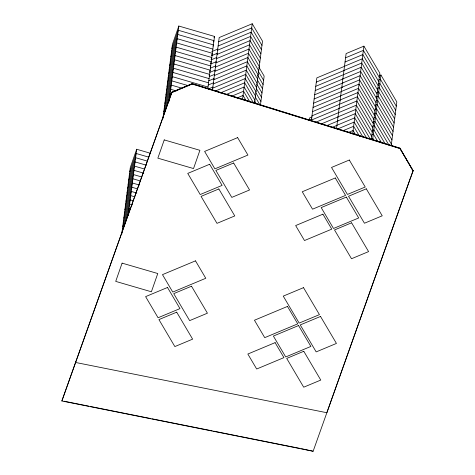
<?xml version="1.0" encoding="UTF-8"?>
<svg xmlns="http://www.w3.org/2000/svg" width="475" height="475" viewBox="0 0 475 475"><rect width="100%" height="100%" fill="white"/><g stroke="black" fill="none" stroke-linecap="round" stroke-linejoin="round"><path stroke-width="0.71" d="M413.143 170.46L313.132 451.25L61.857 400.983L171.956 92.12L192.232 83.6L399.873 148.093L413.084 170.893L399.873 148.093M75.662 362.033L75.602 362.467L326.859 412.728L410.584 177.644M121.748 234.288L130.304 167.509L136.687 149.257L150.676 153.336M128.22 215.335L136.687 149.257M162.895 118.798L172.443 44.288L178.826 26.036L214.498 36.432L207.83 88.451M169.189 101.252L178.826 26.036M61.857 400.983L171.956 92.12M171.902 92.56L192.179 84.033L192.232 83.6M212.444 90.268L219.201 37.549L252.225 23.75L262.509 41.177L254.582 103.033M242.499 99.667L252.225 23.75M260.466 104.916L264.153 76.095L258.97 67.308M336.484 128.79L346.115 53.58L363.897 46.146L379.816 73.126L371.355 139.205M352.64 134.015L363.897 46.146M313.132 451.25L301.536 448.709M372.608 139.62L380.891 74.949L379.525 75.519M391.234 145.51L396.815 101.929L380.891 74.949M171.902 48.503L178.285 30.258L213.958 40.648L213.483 42.002M129.764 171.73L136.147 153.478L148.734 157.148M171.362 52.725L177.745 34.473L213.417 44.87L212.942 46.218M129.224 175.946L135.607 157.694L147.493 161.162M170.822 56.941L177.205 38.689L212.877 49.085M128.683 180.162L135.066 161.91L146.252 165.175M170.282 61.156L176.664 42.91L212.337 53.301L211.624 55.332M128.143 184.383L134.526 166.131L144.317 168.981M169.741 65.378L176.124 47.126L211.797 57.522L211.084 59.547M127.603 188.599L133.986 170.347L143.777 173.203M169.201 69.593L175.584 51.342L211.256 61.738M168.661 73.809L175.043 55.563L210.716 65.954L210.241 67.308M127.062 192.814L133.445 174.562L141.835 177.009M168.12 78.031L174.503 59.779L210.176 70.175L209.701 71.523M126.522 197.036L132.905 178.784L140.594 181.023M125.982 201.252L132.365 183L139.359 185.036M167.58 82.246L173.963 63.994L209.635 74.391L209.16 75.745M125.442 205.467L131.824 187.215L137.417 188.848M167.04 86.462L173.422 68.216L209.095 78.607M124.901 209.689L131.284 191.437L136.877 193.064M166.499 90.683L172.882 72.432L208.555 82.828M124.361 213.904L130.744 195.652L134.936 196.876M165.959 94.899L172.342 76.647L208.014 87.044M123.821 218.12L130.203 199.868L133 200.688M165.419 99.115L171.802 80.869L188.587 85.761M123.28 222.342L129.663 204.09L132.46 204.903M164.878 103.336L171.261 85.084L181.753 88.142M122.74 226.557L129.123 208.305L130.518 208.715M164.338 107.552L170.721 89.3L176.314 90.933M122.2 230.773L128.583 212.521M163.798 111.768L170.181 93.522L171.576 93.925M163.257 115.989L169.64 97.737M214.023 37.786L214.498 36.432M210.544 63.769L211.019 62.415M410.531 178.078L413.113 170.673L399.843 148.313L192.203 83.82L171.926 92.34M218.66 41.77L251.685 27.966L261.968 45.392M218.12 45.986L251.144 32.187L261.428 49.608M211.773 51.597L217.93 49.026M217.58 50.202L250.604 36.403L260.888 53.829M211.915 55.533L217.39 53.242M217.039 54.423L250.064 40.618L260.348 58.045M211.375 59.749L216.849 57.463M216.499 58.639L249.523 44.84L259.807 62.261M210.835 63.965L216.309 61.679M215.959 62.854L248.983 49.056L259.267 66.482M210.294 68.186L215.769 65.894M215.418 67.076L248.443 53.271L258.727 70.698M209.754 72.402L215.228 70.116M214.878 71.292L247.902 57.493L258.186 74.919M209.214 76.617L214.688 74.332M214.338 75.507L247.362 61.708L257.646 79.135M208.673 80.839L214.148 78.547M213.797 79.729L246.822 65.924L257.106 83.351M208.133 85.055L213.607 82.769M213.257 83.944L246.282 70.146L256.565 87.572M208.276 88.985L213.067 86.984M212.717 88.16L245.741 74.361L256.025 91.788M215.543 90.968L245.201 78.577L255.485 96.003M220.394 92.934L244.661 82.798L254.944 100.225M226.599 94.335L244.12 87.014L253.3 102.57M231.45 96.3L243.58 91.23L249.826 101.81M236.972 97.987L243.04 95.451L245.979 100.427M345.574 57.796L363.357 50.368L379.276 77.348M345.034 62.011L362.817 54.583L378.735 81.563M344.494 66.233L362.277 58.799L378.195 85.779M344.476 66.34L316.843 77.882L311.44 120.062L339.073 108.514M343.953 70.448L361.736 63.021L377.655 90.001M316.303 82.104L343.936 70.555M315.762 86.319L361.196 67.236L377.114 94.216M342.873 78.886L360.656 71.452L376.574 98.432M315.222 90.535L342.855 78.992M342.332 83.101L360.115 75.673L376.034 102.653M314.682 94.757L342.992 82.923M341.792 87.317L359.575 79.889L375.493 106.869M314.141 98.972L342.451 87.145M341.252 91.538L359.035 84.105L374.953 111.085M313.601 103.188L341.234 91.645M378.985 79.741L380.35 79.171L396.275 106.151M340.712 95.754L358.494 88.326L374.413 115.306M313.061 107.409L340.694 95.861M340.171 99.97L357.954 92.542L373.872 119.522M378.444 83.956L379.81 83.386L395.734 110.366M312.52 111.625L340.153 100.077M339.631 104.191L357.414 96.758L373.332 123.737M377.221 88.463L379.27 87.602L395.194 114.582M311.98 115.841L339.613 104.298M312.158 116.874L309.433 118.014L309.16 120.122L311.885 118.982M339.091 108.407L356.873 100.979L372.792 127.959M376.681 92.678L378.729 91.823L394.654 118.803M376.141 96.894L378.189 96.039L394.113 123.019M315.62 122.307L356.333 105.195L372.252 132.175M338.01 116.844L355.793 109.41L371.711 136.39M376.283 100.825L377.649 100.255L393.573 127.235M321.147 123.987L338.669 116.666M337.47 121.06L355.253 113.632L370.061 138.73M375.743 105.046L377.108 104.476L393.033 131.456M326.669 125.673L338.129 120.882M336.929 125.275L354.712 117.847L366.558 137.928M375.202 109.262L376.568 108.692L392.492 135.672M331.52 127.638L336.912 125.382M337.761 128.921L354.172 122.063L363.054 137.127M374.662 113.483L376.028 112.907L391.952 139.887M374.122 117.699L375.488 117.129L391.412 144.109M342.689 130.857L353.632 126.285L359.557 136.325M348.988 132.216L353.091 130.5L355.68 134.894M372.899 122.2L374.947 121.345L389.019 145.19M372.358 126.421L374.407 125.56L385.148 143.759M372.501 130.352L373.867 129.782L381.645 142.957M371.961 134.567L373.326 133.998L377.773 141.526M371.42 138.789L372.786 138.213L373.902 140.095M64.066 401.203L88.754 406.143M90.208 406.434L124.343 413.262M125.792 413.553L150.486 418.493M151.935 418.784L212.212 430.837M213.667 431.128L238.355 436.068M239.81 436.359L300.087 448.418M192.179 84.033L399.819 148.532M258.062 70.9L263.613 80.311M257.521 75.115L263.073 84.526M257.349 79.96L262.533 88.748M256.809 84.182L261.992 92.963M256.268 88.397L261.452 97.179M255.728 92.613L260.912 101.401M255.188 96.835L260.003 104.987M254.648 101.05L256.132 103.562M164.237 139.911L157.854 158.163L193.527 168.56L199.91 150.308L164.237 139.911M122.099 263.132L115.716 281.384L151.388 291.781L157.771 273.529L122.099 263.132M237.637 137.625L204.612 151.424L214.896 168.851L247.92 155.052L237.637 137.625M209.641 164.261L187.744 173.411L200.213 194.536L222.11 185.387L209.641 164.261M233.647 162.99L215.864 170.418L231.788 197.398L249.565 189.97L233.647 162.99M218.844 188.949L201.067 196.377L216.992 223.357L234.769 215.929L218.844 188.949M349.309 160.022L331.526 167.455L347.451 194.435L365.228 187.007L349.309 160.022M335.285 177.959L302.254 191.757L312.538 209.184L345.568 195.385L335.285 177.959M346.364 197.078L321.195 207.593L333.521 228.481L358.69 217.966L346.364 197.078M366.302 188.824L348.525 196.258L364.45 223.238L382.227 215.804L366.302 188.824M195.498 260.846L162.474 274.645L172.757 292.072L205.782 278.273L195.498 260.846M322.917 214.172L295.652 225.566L304.493 240.54L331.758 229.146L322.917 214.172M167.503 287.482L145.605 296.632L158.074 317.757L179.972 308.608L167.503 287.482M191.508 286.211L173.725 293.639L189.65 320.619L207.427 313.191L191.508 286.211M351.595 222.811L334.519 229.947L351.512 258.738L368.588 251.602L351.595 222.811M176.706 312.17L158.929 319.598L174.853 346.578L192.63 339.15L176.706 312.17M303.513 287.654L283.254 296.121L299.173 323.101L319.438 314.634L303.513 287.654M287.47 306.428L254.446 320.233L264.729 337.654L297.754 323.855L287.47 306.428M298.555 325.547L273.38 336.068L285.707 356.951L310.882 346.435L298.555 325.547M320.512 316.451L300.248 324.924L316.172 351.904L336.437 343.431L320.512 316.451M275.108 342.641L247.843 354.035L256.678 369.01L283.943 357.616L275.108 342.641M303.78 351.28L286.71 358.417L303.697 387.208L320.773 380.071L303.78 351.28"/></g></svg>
